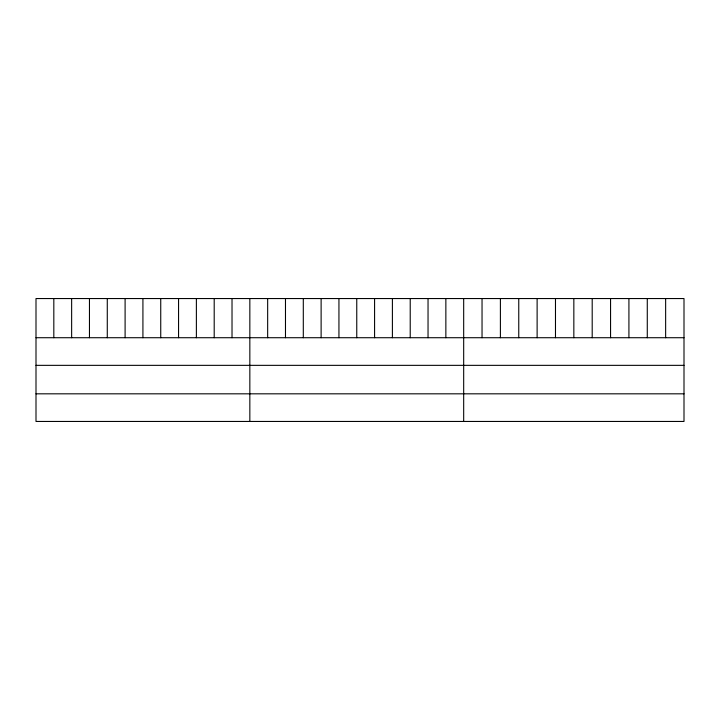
<?xml version="1.0" encoding="UTF-8"?>
<svg xmlns="http://www.w3.org/2000/svg" width="720" height="720" viewBox="0 0 720 720"><rect width="100%" height="100%" fill="white"/><g stroke="black" fill="none" stroke-linecap="round" stroke-linejoin="round"><path stroke-width="1.08" d="M684 337.716L684 421.452L36 421.452L36 298.548L684 298.548L684 337.716L36 337.716M36 365.346L684 365.346M36 393.822L684 393.822M665.64 298.548L665.64 337.716M647.28 298.548L647.28 337.716M628.92 298.548L628.92 337.716M610.56 298.548L610.56 337.716M592.2 298.548L592.2 337.716M573.84 298.548L573.84 337.716M555.48 298.548L555.48 337.716M537.12 298.548L537.12 337.716M518.76 298.548L518.76 337.716M500.4 298.548L500.4 337.716M482.04 298.548L482.04 337.716M463.68 298.548L463.68 421.452M445.86 298.548L445.86 337.716M428.04 298.548L428.04 337.716M410.22 298.548L410.22 337.716M392.4 298.548L392.4 337.716M374.58 298.548L374.58 337.716M356.76 298.548L356.76 337.716M338.94 298.548L338.94 337.716M321.12 298.548L321.12 337.716M303.3 298.548L303.3 337.716M285.48 298.548L285.48 337.716M267.66 298.548L267.66 337.716M249.84 298.548L249.84 421.452M232.02 298.548L232.02 337.716M214.2 298.548L214.2 337.716M196.38 298.548L196.38 337.716M178.56 298.548L178.56 337.716M160.74 298.548L160.74 337.716M142.92 298.548L142.92 337.716M125.1 298.548L125.1 337.716M107.28 298.548L107.28 337.716M89.46 298.548L89.46 337.716M71.64 298.548L71.64 337.716M53.82 298.548L53.82 337.716"/></g></svg>
